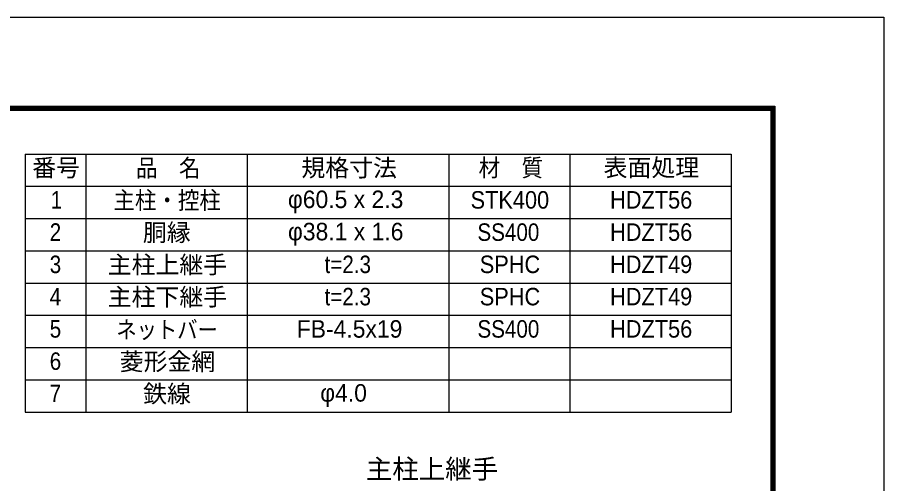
# Model space of a CAD drawing. Units: millimetres, scale not verified. Extents: x -8399 to 8401, y -5940 to 5940.
# Drawn here: x 4106 to 8401, y 3628 to 5940 of the extents above; entities that cross this region are included whole.
import ezdxf
from ezdxf.enums import TextEntityAlignment as Align

# ---------------------------------------------------------------- set-up
doc = ezdxf.new("R2010")
doc.units = ezdxf.units.MM
doc.header["$LTSCALE"] = 20
for name, color, linetype, lineweight in [('0-9_D-STR-TXT', 7, 'Continuous', 13), ('0-B_D-MTR-FRAM', 7, 'Continuous', 25), ('0-E_D-TTL', 7, 'Continuous', 25)]:
    doc.layers.add(name, color=color, linetype=linetype, lineweight=lineweight)
doc.layers.add('0-A_D-MTR-TXT', color=7, linetype='Continuous')
doc.styles.add('ＭＳ ゴシック', font='')
doc.styles.add('ＭＳ Ｐゴシック', font='')
doc.styles.get('ＭＳ ゴシック').set_extended_font_data('MS Gothic')
doc.styles.get('ＭＳ Ｐゴシック').set_extended_font_data('MS PGothic')

msp = doc.modelspace()

# ---------------------------------------------------------------- linework, layer by layer
at = {"layer": '0-B_D-MTR-FRAM'}
for p, q in [((4145.43, 5262.56), (7645.43, 5262.56)), ((4145.43, 5262.56), (4145.43, 3982.56)), ((4445.43, 5262.56), (4445.43, 3982.56)), ((5245.43, 5262.56), (5245.43, 3982.56)), ((6245.43, 5262.56), (6245.43, 3982.56)), ((6845.43, 5262.56), (6845.43, 3982.56)), ((7645.43, 5262.56), (7645.43, 3982.56)), ((4145.43, 5102.56), (7645.43, 5102.56)), ((4145.43, 4942.56), (7645.43, 4942.56)), ((4145.43, 4782.56), (7645.43, 4782.56)), ((4145.43, 4622.56), (7645.43, 4622.56)), ((4145.43, 4462.56), (7645.43, 4462.56)), ((4145.43, 4302.56), (7645.43, 4302.56)), ((4145.43, 4142.56), (7645.43, 4142.56)), ((4145.43, 3982.56), (7645.43, 3982.56))]:
    msp.add_line(p, q, dxfattribs=at)
at = {"layer": '0-E_D-TTL', "color": 2}
msp.add_lwpolyline([(-8399.36, 5940.45), (8400.64, 5940.45), (8400.64, -5939.55), (-8399.36, -5939.55)], close=True, dxfattribs=at)
at = {"layer": '0-E_D-TTL'}
for points in [[(-7859.36, 5500.45), (7860.64, 5500.45), (7860.64, -5499.55), (-7859.36, -5499.55)], [(-7854.36, 5495.45), (7855.64, 5495.45), (7855.64, -5494.55), (-7854.36, -5494.55)], [(-7849.36, 5490.45), (7850.64, 5490.45), (7850.64, -5489.55), (-7849.36, -5489.55)], [(-7844.36, 5485.45), (7845.64, 5485.45), (7845.64, -5484.55), (-7844.36, -5484.55)], [(-7839.36, 5480.45), (7840.64, 5480.45), (7840.64, -5479.55), (-7839.36, -5479.55)]]:
    msp.add_lwpolyline(points, close=True, dxfattribs=at)

# ---------------------------------------------------------------- texts
at = {"layer": '0-9_D-STR-TXT', "style": 'ＭＳ ゴシック'}
msp.add_text('主柱上継手', height=96.19, dxfattribs=at).set_placement((5833.4, 3623.51), align=Align.BOTTOM_LEFT)
at = {"layer": '0-A_D-MTR-TXT', "style": 'ＭＳ Ｐゴシック'}
for s, height, p in [('番号', 86.8, (4179.83, 5125.19)), ('規格寸法', 86.8, (5514.15, 5124.55)), ('表面処理', 86.8, (7012.11, 5125.87)), ('φ60.5 x 2.3', 86.8, (5447.19, 4968.39)), ('胴縁', 86.8, (4728.39, 4803.87)), ('φ38.1 x 1.6', 86.8, (5447.43, 4808.39)), ('主柱上継手', 86.8, (4553.95, 4644.07)), ('主柱下継手', 86.8, (4553.95, 4484.07)), ('FB-4.5x19', 86.76, (5490.99, 4325.67)), ('菱形金網', 86.8, (4613.47, 4164.07)), ('鉄線', 86.8, (4729.55, 4003.83)), ('φ4.0', 86.76, (5607.55, 4008.39))]:
    msp.add_text(s, height=height, dxfattribs=at).set_placement(p, align=Align.BOTTOM_LEFT)
for s, height, width, p in [('品\u3000名', 86.8, 0.9, (4694.11, 5124.07)), ('材\u3000質', 86.8, 0.9, (6392.31, 5124.95)), ('1', 86.8, 0.9, (4271.15, 4965.67)), ('主柱・控柱', 86.76, 0.9, (4582.35, 4963.87)), ('STK400', 86.76, 0.95, (6352.75, 4965.67)), ('HDZT56', 86.8, 0.95, (7044.15, 4965.87)), ('2', 86.8, 0.9, (4266.35, 4805.87)), ('SS400', 86.76, 0.9, (6386.83, 4805.67)), ('HDZT56', 86.8, 0.95, (7044.15, 4805.87)), ('3', 86.8, 0.9, (4266.35, 4645.87)), ('t=2.3', 86.8, 0.9, (5628.91, 4645.87)), ('SPHC', 86.8, 0.95, (6398.23, 4645.87)), ('HDZT49', 86.8, 0.95, (7044.15, 4645.87)), ('4', 86.8, 0.9, (4266.11, 4485.87)), ('t=2.3', 86.8, 0.9, (5628.91, 4485.87)), ('SPHC', 86.8, 0.95, (6398.23, 4485.87)), ('HDZT49', 86.8, 0.95, (7044.15, 4485.87)), ('5', 86.8, 0.9, (4266.35, 4325.87)), ('ネットバー', 86.76, 0.85, (4596.63, 4322.03)), ('SS400', 86.76, 0.9, (6386.83, 4325.67)), ('HDZT56', 86.8, 0.95, (7044.15, 4325.87)), ('6', 86.8, 0.9, (4266.35, 4165.87)), ('7', 86.8, 0.9, (4266.11, 4005.87))]:
    msp.add_text(s, height=height, dxfattribs=dict(at, width=width)).set_placement(p, align=Align.BOTTOM_LEFT)

doc.saveas('drawing.dxf')
